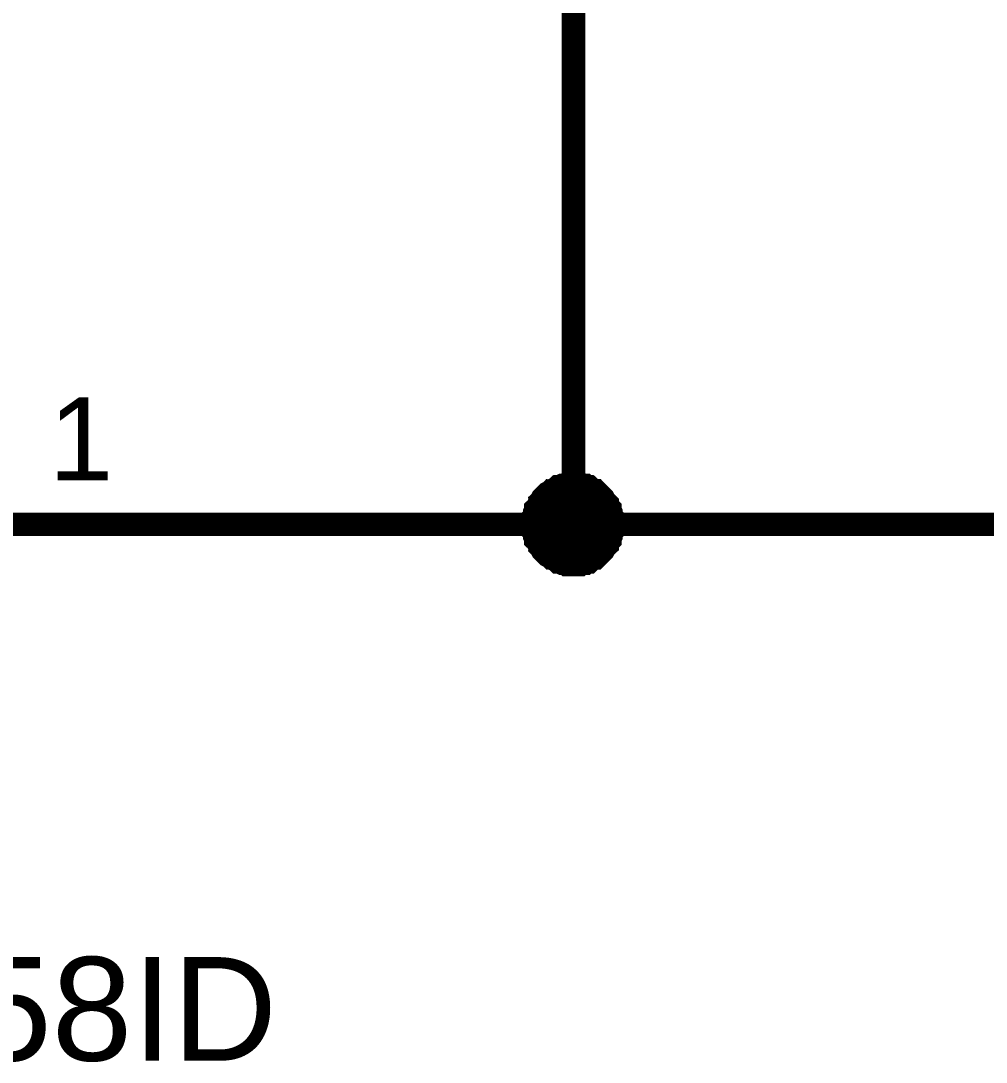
# Model space of a CAD drawing. Header units: millimetres. Extents: x -2024 to 917, y -725 to 13.
# Drawn here: x -1773.54 to -1761.21, y -151.04 to -137.73 of the extents above; entities that cross this region are included whole.
import ezdxf

# ---------------------------------------------------------------- set-up
doc = ezdxf.new("R2010")
doc.units = ezdxf.units.MM
doc.styles.get("Standard").update_dxf_attribs({"font": 'arial.ttf'})

msp = doc.modelspace()

# ---------------------------------------------------------------- linework, layer by layer
at = {"color": 7}
for points, const_width in [([(-1768.979, -129.165), (-1766.48, -129.165), (-1766.48, -144.168), (-1771.478, -144.168)], 0.3), ([(-1766.993, -144.168), (-1766.993, -144.135), (-1766.993, -144.118), (-1766.993, -144.085), (-1766.976, -144.068), (-1766.976, -144.035), (-1766.976, -144.019), (-1766.96, -143.986), (-1766.96, -143.969), (-1766.943, -143.953), (-1766.926, -143.919), (-1766.91, -143.903), (-1766.91, -143.886), (-1766.893, -143.87), (-1766.877, -143.837), (-1766.86, -143.82), (-1766.844, -143.804), (-1766.827, -143.787), (-1766.811, -143.77), (-1766.777, -143.754), (-1766.761, -143.737), (-1766.744, -143.737), (-1766.728, -143.721), (-1766.695, -143.704), (-1766.678, -143.688), (-1766.662, -143.688), (-1766.628, -143.671), (-1766.612, -143.671), (-1766.579, -143.671), (-1766.562, -143.655), (-1766.529, -143.655), (-1766.513, -143.655), (-1766.48, -143.655)], 0.3), ([(-1766.993, -144.168), (-1766.993, -144.135), (-1766.993, -144.118), (-1766.993, -144.085), (-1766.976, -144.068), (-1766.976, -144.035), (-1766.976, -144.019), (-1766.96, -143.986), (-1766.96, -143.969), (-1766.943, -143.953), (-1766.926, -143.919), (-1766.91, -143.903), (-1766.91, -143.886), (-1766.893, -143.87), (-1766.877, -143.837), (-1766.86, -143.82), (-1766.844, -143.804), (-1766.827, -143.787), (-1766.811, -143.77), (-1766.777, -143.754), (-1766.761, -143.737), (-1766.744, -143.737), (-1766.728, -143.721), (-1766.695, -143.704), (-1766.678, -143.688), (-1766.662, -143.688), (-1766.628, -143.671), (-1766.612, -143.671), (-1766.579, -143.671), (-1766.562, -143.655), (-1766.529, -143.655), (-1766.513, -143.655), (-1766.48, -143.655)], 0.3), ([(-1766.993, -144.168), (-1766.993, -144.135), (-1766.993, -144.118), (-1766.993, -144.085), (-1766.976, -144.068), (-1766.976, -144.035), (-1766.976, -144.019), (-1766.96, -143.986), (-1766.96, -143.969), (-1766.943, -143.953), (-1766.926, -143.919), (-1766.91, -143.903), (-1766.91, -143.886), (-1766.893, -143.87), (-1766.877, -143.837), (-1766.86, -143.82), (-1766.844, -143.804), (-1766.827, -143.787), (-1766.811, -143.77), (-1766.777, -143.754), (-1766.761, -143.737), (-1766.744, -143.737), (-1766.728, -143.721), (-1766.695, -143.704), (-1766.678, -143.688), (-1766.662, -143.688), (-1766.628, -143.671), (-1766.612, -143.671), (-1766.579, -143.671), (-1766.562, -143.655), (-1766.529, -143.655), (-1766.513, -143.655), (-1766.48, -143.655)], 0.3), ([(-1766.993, -144.168), (-1766.993, -144.135), (-1766.993, -144.118), (-1766.993, -144.085), (-1766.976, -144.068), (-1766.976, -144.035), (-1766.976, -144.019), (-1766.96, -143.986), (-1766.96, -143.969), (-1766.943, -143.953), (-1766.926, -143.919), (-1766.91, -143.903), (-1766.91, -143.886), (-1766.893, -143.87), (-1766.877, -143.837), (-1766.86, -143.82), (-1766.844, -143.804), (-1766.827, -143.787), (-1766.811, -143.77), (-1766.777, -143.754), (-1766.761, -143.737), (-1766.744, -143.737), (-1766.728, -143.721), (-1766.695, -143.704), (-1766.678, -143.688), (-1766.662, -143.688), (-1766.628, -143.671), (-1766.612, -143.671), (-1766.579, -143.671), (-1766.562, -143.655), (-1766.529, -143.655), (-1766.513, -143.655), (-1766.48, -143.655)], 0.3), ([(-1766.993, -144.168), (-1766.993, -144.135), (-1766.993, -144.118), (-1766.993, -144.085), (-1766.976, -144.068), (-1766.976, -144.035), (-1766.976, -144.019), (-1766.96, -143.986), (-1766.96, -143.969), (-1766.943, -143.953), (-1766.926, -143.919), (-1766.91, -143.903), (-1766.91, -143.886), (-1766.893, -143.87), (-1766.877, -143.837), (-1766.86, -143.82), (-1766.844, -143.804), (-1766.827, -143.787), (-1766.811, -143.77), (-1766.777, -143.754), (-1766.761, -143.737), (-1766.744, -143.737), (-1766.728, -143.721), (-1766.695, -143.704), (-1766.678, -143.688), (-1766.662, -143.688), (-1766.628, -143.671), (-1766.612, -143.671), (-1766.579, -143.671), (-1766.562, -143.655), (-1766.529, -143.655), (-1766.513, -143.655), (-1766.48, -143.655)], 0.0991), ([(-1766.993, -144.168), (-1766.993, -144.135), (-1766.993, -144.118), (-1766.993, -144.085), (-1766.976, -144.068), (-1766.976, -144.035), (-1766.976, -144.019), (-1766.96, -143.986), (-1766.96, -143.969), (-1766.943, -143.953), (-1766.926, -143.919), (-1766.91, -143.903), (-1766.91, -143.886), (-1766.893, -143.87), (-1766.877, -143.837), (-1766.86, -143.82), (-1766.844, -143.804), (-1766.827, -143.787), (-1766.811, -143.77), (-1766.777, -143.754), (-1766.761, -143.737), (-1766.744, -143.737), (-1766.728, -143.721), (-1766.695, -143.704), (-1766.678, -143.688), (-1766.662, -143.688), (-1766.628, -143.671), (-1766.612, -143.671), (-1766.579, -143.671), (-1766.562, -143.655), (-1766.529, -143.655), (-1766.513, -143.655), (-1766.48, -143.655)], 0.0991), ([(-1766.993, -144.168), (-1766.993, -144.135), (-1766.993, -144.118), (-1766.993, -144.085), (-1766.976, -144.068), (-1766.976, -144.035), (-1766.976, -144.019), (-1766.96, -143.986), (-1766.96, -143.969), (-1766.943, -143.953), (-1766.926, -143.919), (-1766.91, -143.903), (-1766.91, -143.886), (-1766.893, -143.87), (-1766.877, -143.837), (-1766.86, -143.82), (-1766.844, -143.804), (-1766.827, -143.787), (-1766.811, -143.77), (-1766.777, -143.754), (-1766.761, -143.737), (-1766.744, -143.737), (-1766.728, -143.721), (-1766.695, -143.704), (-1766.678, -143.688), (-1766.662, -143.688), (-1766.628, -143.671), (-1766.612, -143.671), (-1766.579, -143.671), (-1766.562, -143.655), (-1766.529, -143.655), (-1766.513, -143.655), (-1766.48, -143.655)], 0.0991), ([(-1766.993, -144.168), (-1766.993, -144.135), (-1766.993, -144.118), (-1766.993, -144.085), (-1766.976, -144.068), (-1766.976, -144.035), (-1766.976, -144.019), (-1766.96, -143.986), (-1766.96, -143.969), (-1766.943, -143.953), (-1766.926, -143.919), (-1766.91, -143.903), (-1766.91, -143.886), (-1766.893, -143.87), (-1766.877, -143.837), (-1766.86, -143.82), (-1766.844, -143.804), (-1766.827, -143.787), (-1766.811, -143.77), (-1766.777, -143.754), (-1766.761, -143.737), (-1766.744, -143.737), (-1766.728, -143.721), (-1766.695, -143.704), (-1766.678, -143.688), (-1766.662, -143.688), (-1766.628, -143.671), (-1766.612, -143.671), (-1766.579, -143.671), (-1766.562, -143.655), (-1766.529, -143.655), (-1766.513, -143.655), (-1766.48, -143.655)], 0.0991), ([(-1766.48, -143.655), (-1766.48, -143.655)], 0.3), ([(-1766.48, -143.655), (-1766.446, -143.655), (-1766.43, -143.655), (-1766.397, -143.655), (-1766.38, -143.671), (-1766.347, -143.671), (-1766.331, -143.671), (-1766.314, -143.688), (-1766.281, -143.688), (-1766.264, -143.704), (-1766.248, -143.721), (-1766.215, -143.737), (-1766.198, -143.737), (-1766.182, -143.754), (-1766.165, -143.77), (-1766.149, -143.787), (-1766.132, -143.804), (-1766.115, -143.82), (-1766.099, -143.837), (-1766.082, -143.87), (-1766.066, -143.886), (-1766.049, -143.903), (-1766.049, -143.919), (-1766.033, -143.953), (-1766.016, -143.969), (-1766.016, -143.986), (-1766, -144.019), (-1766, -144.035), (-1766, -144.068), (-1765.983, -144.085), (-1765.983, -144.118), (-1765.983, -144.135), (-1765.983, -144.168)], 0.3), ([(-1766.48, -143.655), (-1766.48, -143.655)], 0.3), ([(-1766.48, -143.655), (-1766.446, -143.655), (-1766.43, -143.655), (-1766.397, -143.655), (-1766.38, -143.671), (-1766.347, -143.671), (-1766.331, -143.671), (-1766.314, -143.688), (-1766.281, -143.688), (-1766.264, -143.704), (-1766.248, -143.721), (-1766.215, -143.737), (-1766.198, -143.737), (-1766.182, -143.754), (-1766.165, -143.77), (-1766.149, -143.787), (-1766.132, -143.804), (-1766.115, -143.82), (-1766.099, -143.837), (-1766.082, -143.87), (-1766.066, -143.886), (-1766.049, -143.903), (-1766.049, -143.919), (-1766.033, -143.953), (-1766.016, -143.969), (-1766.016, -143.986), (-1766, -144.019), (-1766, -144.035), (-1766, -144.068), (-1765.983, -144.085), (-1765.983, -144.118), (-1765.983, -144.135), (-1765.983, -144.168)], 0.3), ([(-1766.48, -143.655), (-1766.48, -143.655)], 0.3), ([(-1766.48, -143.655), (-1766.446, -143.655), (-1766.43, -143.655), (-1766.397, -143.655), (-1766.38, -143.671), (-1766.347, -143.671), (-1766.331, -143.671), (-1766.314, -143.688), (-1766.281, -143.688), (-1766.264, -143.704), (-1766.248, -143.721), (-1766.215, -143.737), (-1766.198, -143.737), (-1766.182, -143.754), (-1766.165, -143.77), (-1766.149, -143.787), (-1766.132, -143.804), (-1766.115, -143.82), (-1766.099, -143.837), (-1766.082, -143.87), (-1766.066, -143.886), (-1766.049, -143.903), (-1766.049, -143.919), (-1766.033, -143.953), (-1766.016, -143.969), (-1766.016, -143.986), (-1766, -144.019), (-1766, -144.035), (-1766, -144.068), (-1765.983, -144.085), (-1765.983, -144.118), (-1765.983, -144.135), (-1765.983, -144.168)], 0.3), ([(-1766.48, -143.655), (-1766.48, -143.655)], 0.3), ([(-1766.48, -143.655), (-1766.446, -143.655), (-1766.43, -143.655), (-1766.397, -143.655), (-1766.38, -143.671), (-1766.347, -143.671), (-1766.331, -143.671), (-1766.314, -143.688), (-1766.281, -143.688), (-1766.264, -143.704), (-1766.248, -143.721), (-1766.215, -143.737), (-1766.198, -143.737), (-1766.182, -143.754), (-1766.165, -143.77), (-1766.149, -143.787), (-1766.132, -143.804), (-1766.115, -143.82), (-1766.099, -143.837), (-1766.082, -143.87), (-1766.066, -143.886), (-1766.049, -143.903), (-1766.049, -143.919), (-1766.033, -143.953), (-1766.016, -143.969), (-1766.016, -143.986), (-1766, -144.019), (-1766, -144.035), (-1766, -144.068), (-1765.983, -144.085), (-1765.983, -144.118), (-1765.983, -144.135), (-1765.983, -144.168)], 0.3), ([(-1766.48, -143.655), (-1766.48, -143.655)], 0.0991), ([(-1766.48, -143.655), (-1766.446, -143.655), (-1766.43, -143.655), (-1766.397, -143.655), (-1766.38, -143.671), (-1766.347, -143.671), (-1766.331, -143.671), (-1766.314, -143.688), (-1766.281, -143.688), (-1766.264, -143.704), (-1766.248, -143.721), (-1766.215, -143.737), (-1766.198, -143.737), (-1766.182, -143.754), (-1766.165, -143.77), (-1766.149, -143.787), (-1766.132, -143.804), (-1766.115, -143.82), (-1766.099, -143.837), (-1766.082, -143.87), (-1766.066, -143.886), (-1766.049, -143.903), (-1766.049, -143.919), (-1766.033, -143.953), (-1766.016, -143.969), (-1766.016, -143.986), (-1766, -144.019), (-1766, -144.035), (-1766, -144.068), (-1765.983, -144.085), (-1765.983, -144.118), (-1765.983, -144.135), (-1765.983, -144.168)], 0.0991), ([(-1766.48, -143.655), (-1766.48, -143.655)], 0.0991), ([(-1766.48, -143.655), (-1766.446, -143.655), (-1766.43, -143.655), (-1766.397, -143.655), (-1766.38, -143.671), (-1766.347, -143.671), (-1766.331, -143.671), (-1766.314, -143.688), (-1766.281, -143.688), (-1766.264, -143.704), (-1766.248, -143.721), (-1766.215, -143.737), (-1766.198, -143.737), (-1766.182, -143.754), (-1766.165, -143.77), (-1766.149, -143.787), (-1766.132, -143.804), (-1766.115, -143.82), (-1766.099, -143.837), (-1766.082, -143.87), (-1766.066, -143.886), (-1766.049, -143.903), (-1766.049, -143.919), (-1766.033, -143.953), (-1766.016, -143.969), (-1766.016, -143.986), (-1766, -144.019), (-1766, -144.035), (-1766, -144.068), (-1765.983, -144.085), (-1765.983, -144.118), (-1765.983, -144.135), (-1765.983, -144.168)], 0.0991), ([(-1766.48, -143.655), (-1766.48, -143.655)], 0.0991), ([(-1766.48, -143.655), (-1766.446, -143.655), (-1766.43, -143.655), (-1766.397, -143.655), (-1766.38, -143.671), (-1766.347, -143.671), (-1766.331, -143.671), (-1766.314, -143.688), (-1766.281, -143.688), (-1766.264, -143.704), (-1766.248, -143.721), (-1766.215, -143.737), (-1766.198, -143.737), (-1766.182, -143.754), (-1766.165, -143.77), (-1766.149, -143.787), (-1766.132, -143.804), (-1766.115, -143.82), (-1766.099, -143.837), (-1766.082, -143.87), (-1766.066, -143.886), (-1766.049, -143.903), (-1766.049, -143.919), (-1766.033, -143.953), (-1766.016, -143.969), (-1766.016, -143.986), (-1766, -144.019), (-1766, -144.035), (-1766, -144.068), (-1765.983, -144.085), (-1765.983, -144.118), (-1765.983, -144.135), (-1765.983, -144.168)], 0.0991), ([(-1766.48, -143.655), (-1766.48, -143.655)], 0.0991), ([(-1766.48, -143.655), (-1766.446, -143.655), (-1766.43, -143.655), (-1766.397, -143.655), (-1766.38, -143.671), (-1766.347, -143.671), (-1766.331, -143.671), (-1766.314, -143.688), (-1766.281, -143.688), (-1766.264, -143.704), (-1766.248, -143.721), (-1766.215, -143.737), (-1766.198, -143.737), (-1766.182, -143.754), (-1766.165, -143.77), (-1766.149, -143.787), (-1766.132, -143.804), (-1766.115, -143.82), (-1766.099, -143.837), (-1766.082, -143.87), (-1766.066, -143.886), (-1766.049, -143.903), (-1766.049, -143.919), (-1766.033, -143.953), (-1766.016, -143.969), (-1766.016, -143.986), (-1766, -144.019), (-1766, -144.035), (-1766, -144.068), (-1765.983, -144.085), (-1765.983, -144.118), (-1765.983, -144.135), (-1765.983, -144.168)], 0.0991), ([(-1773.977, -144.168), (-1771.478, -144.168)], 0.3), ([(-1766.48, -144.681), (-1766.513, -144.681), (-1766.529, -144.681), (-1766.562, -144.681), (-1766.579, -144.665), (-1766.612, -144.665), (-1766.628, -144.665), (-1766.662, -144.648), (-1766.678, -144.648), (-1766.695, -144.631), (-1766.728, -144.615), (-1766.744, -144.598), (-1766.761, -144.598), (-1766.777, -144.582), (-1766.811, -144.565), (-1766.827, -144.549), (-1766.844, -144.532), (-1766.86, -144.516), (-1766.877, -144.499), (-1766.893, -144.466), (-1766.91, -144.449), (-1766.91, -144.433), (-1766.926, -144.416), (-1766.943, -144.383), (-1766.96, -144.367), (-1766.96, -144.35), (-1766.976, -144.317), (-1766.976, -144.3), (-1766.976, -144.267), (-1766.993, -144.251), (-1766.993, -144.218), (-1766.993, -144.201), (-1766.993, -144.168)], 0.3), ([(-1766.993, -144.168), (-1766.993, -144.168)], 0.3), ([(-1766.48, -144.681), (-1766.513, -144.681), (-1766.529, -144.681), (-1766.562, -144.681), (-1766.579, -144.665), (-1766.612, -144.665), (-1766.628, -144.665), (-1766.662, -144.648), (-1766.678, -144.648), (-1766.695, -144.631), (-1766.728, -144.615), (-1766.744, -144.598), (-1766.761, -144.598), (-1766.777, -144.582), (-1766.811, -144.565), (-1766.827, -144.549), (-1766.844, -144.532), (-1766.86, -144.516), (-1766.877, -144.499), (-1766.893, -144.466), (-1766.91, -144.449), (-1766.91, -144.433), (-1766.926, -144.416), (-1766.943, -144.383), (-1766.96, -144.367), (-1766.96, -144.35), (-1766.976, -144.317), (-1766.976, -144.3), (-1766.976, -144.267), (-1766.993, -144.251), (-1766.993, -144.218), (-1766.993, -144.201), (-1766.993, -144.168)], 0.3), ([(-1766.993, -144.168), (-1766.993, -144.168)], 0.3), ([(-1766.48, -144.681), (-1766.513, -144.681), (-1766.529, -144.681), (-1766.562, -144.681), (-1766.579, -144.665), (-1766.612, -144.665), (-1766.628, -144.665), (-1766.662, -144.648), (-1766.678, -144.648), (-1766.695, -144.631), (-1766.728, -144.615), (-1766.744, -144.598), (-1766.761, -144.598), (-1766.777, -144.582), (-1766.811, -144.565), (-1766.827, -144.549), (-1766.844, -144.532), (-1766.86, -144.516), (-1766.877, -144.499), (-1766.893, -144.466), (-1766.91, -144.449), (-1766.91, -144.433), (-1766.926, -144.416), (-1766.943, -144.383), (-1766.96, -144.367), (-1766.96, -144.35), (-1766.976, -144.317), (-1766.976, -144.3), (-1766.976, -144.267), (-1766.993, -144.251), (-1766.993, -144.218), (-1766.993, -144.201), (-1766.993, -144.168)], 0.3), ([(-1766.993, -144.168), (-1766.993, -144.168)], 0.3), ([(-1766.48, -144.681), (-1766.513, -144.681), (-1766.529, -144.681), (-1766.562, -144.681), (-1766.579, -144.665), (-1766.612, -144.665), (-1766.628, -144.665), (-1766.662, -144.648), (-1766.678, -144.648), (-1766.695, -144.631), (-1766.728, -144.615), (-1766.744, -144.598), (-1766.761, -144.598), (-1766.777, -144.582), (-1766.811, -144.565), (-1766.827, -144.549), (-1766.844, -144.532), (-1766.86, -144.516), (-1766.877, -144.499), (-1766.893, -144.466), (-1766.91, -144.449), (-1766.91, -144.433), (-1766.926, -144.416), (-1766.943, -144.383), (-1766.96, -144.367), (-1766.96, -144.35), (-1766.976, -144.317), (-1766.976, -144.3), (-1766.976, -144.267), (-1766.993, -144.251), (-1766.993, -144.218), (-1766.993, -144.201), (-1766.993, -144.168)], 0.3), ([(-1766.993, -144.168), (-1766.993, -144.168)], 0.3), ([(-1766.48, -144.681), (-1766.513, -144.681), (-1766.529, -144.681), (-1766.562, -144.681), (-1766.579, -144.665), (-1766.612, -144.665), (-1766.628, -144.665), (-1766.662, -144.648), (-1766.678, -144.648), (-1766.695, -144.631), (-1766.728, -144.615), (-1766.744, -144.598), (-1766.761, -144.598), (-1766.777, -144.582), (-1766.811, -144.565), (-1766.827, -144.549), (-1766.844, -144.532), (-1766.86, -144.516), (-1766.877, -144.499), (-1766.893, -144.466), (-1766.91, -144.449), (-1766.91, -144.433), (-1766.926, -144.416), (-1766.943, -144.383), (-1766.96, -144.367), (-1766.96, -144.35), (-1766.976, -144.317), (-1766.976, -144.3), (-1766.976, -144.267), (-1766.993, -144.251), (-1766.993, -144.218), (-1766.993, -144.201), (-1766.993, -144.168)], 0.0991), ([(-1766.993, -144.168), (-1766.993, -144.168)], 0.0991), ([(-1766.48, -144.681), (-1766.513, -144.681), (-1766.529, -144.681), (-1766.562, -144.681), (-1766.579, -144.665), (-1766.612, -144.665), (-1766.628, -144.665), (-1766.662, -144.648), (-1766.678, -144.648), (-1766.695, -144.631), (-1766.728, -144.615), (-1766.744, -144.598), (-1766.761, -144.598), (-1766.777, -144.582), (-1766.811, -144.565), (-1766.827, -144.549), (-1766.844, -144.532), (-1766.86, -144.516), (-1766.877, -144.499), (-1766.893, -144.466), (-1766.91, -144.449), (-1766.91, -144.433), (-1766.926, -144.416), (-1766.943, -144.383), (-1766.96, -144.367), (-1766.96, -144.35), (-1766.976, -144.317), (-1766.976, -144.3), (-1766.976, -144.267), (-1766.993, -144.251), (-1766.993, -144.218), (-1766.993, -144.201), (-1766.993, -144.168)], 0.0991), ([(-1766.993, -144.168), (-1766.993, -144.168)], 0.0991), ([(-1766.48, -144.681), (-1766.513, -144.681), (-1766.529, -144.681), (-1766.562, -144.681), (-1766.579, -144.665), (-1766.612, -144.665), (-1766.628, -144.665), (-1766.662, -144.648), (-1766.678, -144.648), (-1766.695, -144.631), (-1766.728, -144.615), (-1766.744, -144.598), (-1766.761, -144.598), (-1766.777, -144.582), (-1766.811, -144.565), (-1766.827, -144.549), (-1766.844, -144.532), (-1766.86, -144.516), (-1766.877, -144.499), (-1766.893, -144.466), (-1766.91, -144.449), (-1766.91, -144.433), (-1766.926, -144.416), (-1766.943, -144.383), (-1766.96, -144.367), (-1766.96, -144.35), (-1766.976, -144.317), (-1766.976, -144.3), (-1766.976, -144.267), (-1766.993, -144.251), (-1766.993, -144.218), (-1766.993, -144.201), (-1766.993, -144.168)], 0.0991), ([(-1766.993, -144.168), (-1766.993, -144.168)], 0.0991), ([(-1766.48, -144.681), (-1766.513, -144.681), (-1766.529, -144.681), (-1766.562, -144.681), (-1766.579, -144.665), (-1766.612, -144.665), (-1766.628, -144.665), (-1766.662, -144.648), (-1766.678, -144.648), (-1766.695, -144.631), (-1766.728, -144.615), (-1766.744, -144.598), (-1766.761, -144.598), (-1766.777, -144.582), (-1766.811, -144.565), (-1766.827, -144.549), (-1766.844, -144.532), (-1766.86, -144.516), (-1766.877, -144.499), (-1766.893, -144.466), (-1766.91, -144.449), (-1766.91, -144.433), (-1766.926, -144.416), (-1766.943, -144.383), (-1766.96, -144.367), (-1766.96, -144.35), (-1766.976, -144.317), (-1766.976, -144.3), (-1766.976, -144.267), (-1766.993, -144.251), (-1766.993, -144.218), (-1766.993, -144.201), (-1766.993, -144.168)], 0.0991), ([(-1766.993, -144.168), (-1766.993, -144.168)], 0.0991), ([(-1765.983, -144.168), (-1765.983, -144.201), (-1765.983, -144.218), (-1765.983, -144.251), (-1766, -144.267), (-1766, -144.3), (-1766, -144.317), (-1766.016, -144.35), (-1766.016, -144.367), (-1766.033, -144.383), (-1766.049, -144.416), (-1766.049, -144.433), (-1766.066, -144.449), (-1766.082, -144.466), (-1766.099, -144.499), (-1766.115, -144.516), (-1766.132, -144.532), (-1766.149, -144.549), (-1766.165, -144.565), (-1766.182, -144.582), (-1766.198, -144.598), (-1766.215, -144.598), (-1766.248, -144.615), (-1766.264, -144.631), (-1766.281, -144.648), (-1766.314, -144.648), (-1766.331, -144.665), (-1766.347, -144.665), (-1766.38, -144.665), (-1766.397, -144.681), (-1766.43, -144.681), (-1766.446, -144.681), (-1766.48, -144.681)], 0.3), ([(-1766.48, -144.168), (-1758.982, -144.168)], 0.3), ([(-1765.983, -144.168), (-1765.983, -144.201), (-1765.983, -144.218), (-1765.983, -144.251), (-1766, -144.267), (-1766, -144.3), (-1766, -144.317), (-1766.016, -144.35), (-1766.016, -144.367), (-1766.033, -144.383), (-1766.049, -144.416), (-1766.049, -144.433), (-1766.066, -144.449), (-1766.082, -144.466), (-1766.099, -144.499), (-1766.115, -144.516), (-1766.132, -144.532), (-1766.149, -144.549), (-1766.165, -144.565), (-1766.182, -144.582), (-1766.198, -144.598), (-1766.215, -144.598), (-1766.248, -144.615), (-1766.264, -144.631), (-1766.281, -144.648), (-1766.314, -144.648), (-1766.331, -144.665), (-1766.347, -144.665), (-1766.38, -144.665), (-1766.397, -144.681), (-1766.43, -144.681), (-1766.446, -144.681), (-1766.48, -144.681)], 0.3), ([(-1765.983, -144.168), (-1765.983, -144.201), (-1765.983, -144.218), (-1765.983, -144.251), (-1766, -144.267), (-1766, -144.3), (-1766, -144.317), (-1766.016, -144.35), (-1766.016, -144.367), (-1766.033, -144.383), (-1766.049, -144.416), (-1766.049, -144.433), (-1766.066, -144.449), (-1766.082, -144.466), (-1766.099, -144.499), (-1766.115, -144.516), (-1766.132, -144.532), (-1766.149, -144.549), (-1766.165, -144.565), (-1766.182, -144.582), (-1766.198, -144.598), (-1766.215, -144.598), (-1766.248, -144.615), (-1766.264, -144.631), (-1766.281, -144.648), (-1766.314, -144.648), (-1766.331, -144.665), (-1766.347, -144.665), (-1766.38, -144.665), (-1766.397, -144.681), (-1766.43, -144.681), (-1766.446, -144.681), (-1766.48, -144.681)], 0.3), ([(-1765.983, -144.168), (-1765.983, -144.201), (-1765.983, -144.218), (-1765.983, -144.251), (-1766, -144.267), (-1766, -144.3), (-1766, -144.317), (-1766.016, -144.35), (-1766.016, -144.367), (-1766.033, -144.383), (-1766.049, -144.416), (-1766.049, -144.433), (-1766.066, -144.449), (-1766.082, -144.466), (-1766.099, -144.499), (-1766.115, -144.516), (-1766.132, -144.532), (-1766.149, -144.549), (-1766.165, -144.565), (-1766.182, -144.582), (-1766.198, -144.598), (-1766.215, -144.598), (-1766.248, -144.615), (-1766.264, -144.631), (-1766.281, -144.648), (-1766.314, -144.648), (-1766.331, -144.665), (-1766.347, -144.665), (-1766.38, -144.665), (-1766.397, -144.681), (-1766.43, -144.681), (-1766.446, -144.681), (-1766.48, -144.681)], 0.3), ([(-1765.983, -144.168), (-1765.983, -144.201), (-1765.983, -144.218), (-1765.983, -144.251), (-1766, -144.267), (-1766, -144.3), (-1766, -144.317), (-1766.016, -144.35), (-1766.016, -144.367), (-1766.033, -144.383), (-1766.049, -144.416), (-1766.049, -144.433), (-1766.066, -144.449), (-1766.082, -144.466), (-1766.099, -144.499), (-1766.115, -144.516), (-1766.132, -144.532), (-1766.149, -144.549), (-1766.165, -144.565), (-1766.182, -144.582), (-1766.198, -144.598), (-1766.215, -144.598), (-1766.248, -144.615), (-1766.264, -144.631), (-1766.281, -144.648), (-1766.314, -144.648), (-1766.331, -144.665), (-1766.347, -144.665), (-1766.38, -144.665), (-1766.397, -144.681), (-1766.43, -144.681), (-1766.446, -144.681), (-1766.48, -144.681)], 0.0991), ([(-1765.983, -144.168), (-1765.983, -144.201), (-1765.983, -144.218), (-1765.983, -144.251), (-1766, -144.267), (-1766, -144.3), (-1766, -144.317), (-1766.016, -144.35), (-1766.016, -144.367), (-1766.033, -144.383), (-1766.049, -144.416), (-1766.049, -144.433), (-1766.066, -144.449), (-1766.082, -144.466), (-1766.099, -144.499), (-1766.115, -144.516), (-1766.132, -144.532), (-1766.149, -144.549), (-1766.165, -144.565), (-1766.182, -144.582), (-1766.198, -144.598), (-1766.215, -144.598), (-1766.248, -144.615), (-1766.264, -144.631), (-1766.281, -144.648), (-1766.314, -144.648), (-1766.331, -144.665), (-1766.347, -144.665), (-1766.38, -144.665), (-1766.397, -144.681), (-1766.43, -144.681), (-1766.446, -144.681), (-1766.48, -144.681)], 0.0991), ([(-1765.983, -144.168), (-1765.983, -144.201), (-1765.983, -144.218), (-1765.983, -144.251), (-1766, -144.267), (-1766, -144.3), (-1766, -144.317), (-1766.016, -144.35), (-1766.016, -144.367), (-1766.033, -144.383), (-1766.049, -144.416), (-1766.049, -144.433), (-1766.066, -144.449), (-1766.082, -144.466), (-1766.099, -144.499), (-1766.115, -144.516), (-1766.132, -144.532), (-1766.149, -144.549), (-1766.165, -144.565), (-1766.182, -144.582), (-1766.198, -144.598), (-1766.215, -144.598), (-1766.248, -144.615), (-1766.264, -144.631), (-1766.281, -144.648), (-1766.314, -144.648), (-1766.331, -144.665), (-1766.347, -144.665), (-1766.38, -144.665), (-1766.397, -144.681), (-1766.43, -144.681), (-1766.446, -144.681), (-1766.48, -144.681)], 0.0991), ([(-1765.983, -144.168), (-1765.983, -144.201), (-1765.983, -144.218), (-1765.983, -144.251), (-1766, -144.267), (-1766, -144.3), (-1766, -144.317), (-1766.016, -144.35), (-1766.016, -144.367), (-1766.033, -144.383), (-1766.049, -144.416), (-1766.049, -144.433), (-1766.066, -144.449), (-1766.082, -144.466), (-1766.099, -144.499), (-1766.115, -144.516), (-1766.132, -144.532), (-1766.149, -144.549), (-1766.165, -144.565), (-1766.182, -144.582), (-1766.198, -144.598), (-1766.215, -144.598), (-1766.248, -144.615), (-1766.264, -144.631), (-1766.281, -144.648), (-1766.314, -144.648), (-1766.331, -144.665), (-1766.347, -144.665), (-1766.38, -144.665), (-1766.397, -144.681), (-1766.43, -144.681), (-1766.446, -144.681), (-1766.48, -144.681)], 0.0991), ([(-1765.983, -144.168), (-1765.983, -144.168), (-1765.983, -144.168), (-1765.983, -144.168), (-1765.983, -144.168), (-1765.983, -144.168), (-1765.983, -144.168), (-1765.983, -144.168), (-1765.983, -144.168), (-1765.983, -144.168), (-1765.983, -144.168), (-1765.983, -144.168), (-1765.983, -144.168), (-1765.983, -144.168), (-1765.983, -144.168), (-1765.983, -144.168), (-1765.983, -144.168), (-1765.983, -144.168), (-1765.983, -144.168), (-1765.983, -144.168), (-1765.983, -144.168), (-1765.983, -144.168), (-1765.983, -144.168), (-1765.983, -144.168), (-1765.983, -144.168), (-1765.983, -144.168), (-1765.983, -144.168), (-1765.983, -144.168), (-1765.983, -144.168), (-1765.983, -144.168), (-1765.983, -144.168), (-1765.983, -144.168), (-1765.983, -144.168)], 0.3), ([(-1765.983, -144.168), (-1765.983, -144.168)], 0.3), ([(-1765.983, -144.168), (-1765.983, -144.168), (-1765.983, -144.168), (-1765.983, -144.168), (-1765.983, -144.168), (-1765.983, -144.168), (-1765.983, -144.168), (-1765.983, -144.168), (-1765.983, -144.168), (-1765.983, -144.168), (-1765.983, -144.168), (-1765.983, -144.168), (-1765.983, -144.168), (-1765.983, -144.168), (-1765.983, -144.168), (-1765.983, -144.168), (-1765.983, -144.168), (-1765.983, -144.168), (-1765.983, -144.168), (-1765.983, -144.168), (-1765.983, -144.168), (-1765.983, -144.168), (-1765.983, -144.168), (-1765.983, -144.168), (-1765.983, -144.168), (-1765.983, -144.168), (-1765.983, -144.168), (-1765.983, -144.168), (-1765.983, -144.168), (-1765.983, -144.168), (-1765.983, -144.168), (-1765.983, -144.168), (-1765.983, -144.168)], 0.3), ([(-1765.983, -144.168), (-1765.983, -144.168)], 0.3), ([(-1765.983, -144.168), (-1765.983, -144.168), (-1765.983, -144.168), (-1765.983, -144.168), (-1765.983, -144.168), (-1765.983, -144.168), (-1765.983, -144.168), (-1765.983, -144.168), (-1765.983, -144.168), (-1765.983, -144.168), (-1765.983, -144.168), (-1765.983, -144.168), (-1765.983, -144.168), (-1765.983, -144.168), (-1765.983, -144.168), (-1765.983, -144.168), (-1765.983, -144.168), (-1765.983, -144.168), (-1765.983, -144.168), (-1765.983, -144.168), (-1765.983, -144.168), (-1765.983, -144.168), (-1765.983, -144.168), (-1765.983, -144.168), (-1765.983, -144.168), (-1765.983, -144.168), (-1765.983, -144.168), (-1765.983, -144.168), (-1765.983, -144.168), (-1765.983, -144.168), (-1765.983, -144.168), (-1765.983, -144.168), (-1765.983, -144.168)], 0.3), ([(-1765.983, -144.168), (-1765.983, -144.168)], 0.3), ([(-1765.983, -144.168), (-1765.983, -144.168), (-1765.983, -144.168), (-1765.983, -144.168), (-1765.983, -144.168), (-1765.983, -144.168), (-1765.983, -144.168), (-1765.983, -144.168), (-1765.983, -144.168), (-1765.983, -144.168), (-1765.983, -144.168), (-1765.983, -144.168), (-1765.983, -144.168), (-1765.983, -144.168), (-1765.983, -144.168), (-1765.983, -144.168), (-1765.983, -144.168), (-1765.983, -144.168), (-1765.983, -144.168), (-1765.983, -144.168), (-1765.983, -144.168), (-1765.983, -144.168), (-1765.983, -144.168), (-1765.983, -144.168), (-1765.983, -144.168), (-1765.983, -144.168), (-1765.983, -144.168), (-1765.983, -144.168), (-1765.983, -144.168), (-1765.983, -144.168), (-1765.983, -144.168), (-1765.983, -144.168), (-1765.983, -144.168)], 0.3), ([(-1765.983, -144.168), (-1765.983, -144.168)], 0.3), ([(-1765.983, -144.168), (-1765.983, -144.168), (-1765.983, -144.168), (-1765.983, -144.168), (-1765.983, -144.168), (-1765.983, -144.168), (-1765.983, -144.168), (-1765.983, -144.168), (-1765.983, -144.168), (-1765.983, -144.168), (-1765.983, -144.168), (-1765.983, -144.168), (-1765.983, -144.168), (-1765.983, -144.168), (-1765.983, -144.168), (-1765.983, -144.168), (-1765.983, -144.168), (-1765.983, -144.168), (-1765.983, -144.168), (-1765.983, -144.168), (-1765.983, -144.168), (-1765.983, -144.168), (-1765.983, -144.168), (-1765.983, -144.168), (-1765.983, -144.168), (-1765.983, -144.168), (-1765.983, -144.168), (-1765.983, -144.168), (-1765.983, -144.168), (-1765.983, -144.168), (-1765.983, -144.168), (-1765.983, -144.168), (-1765.983, -144.168)], 0.0991), ([(-1765.983, -144.168), (-1765.983, -144.168)], 0.0991), ([(-1765.983, -144.168), (-1765.983, -144.168), (-1765.983, -144.168), (-1765.983, -144.168), (-1765.983, -144.168), (-1765.983, -144.168), (-1765.983, -144.168), (-1765.983, -144.168), (-1765.983, -144.168), (-1765.983, -144.168), (-1765.983, -144.168), (-1765.983, -144.168), (-1765.983, -144.168), (-1765.983, -144.168), (-1765.983, -144.168), (-1765.983, -144.168), (-1765.983, -144.168), (-1765.983, -144.168), (-1765.983, -144.168), (-1765.983, -144.168), (-1765.983, -144.168), (-1765.983, -144.168), (-1765.983, -144.168), (-1765.983, -144.168), (-1765.983, -144.168), (-1765.983, -144.168), (-1765.983, -144.168), (-1765.983, -144.168), (-1765.983, -144.168), (-1765.983, -144.168), (-1765.983, -144.168), (-1765.983, -144.168), (-1765.983, -144.168)], 0.0991), ([(-1765.983, -144.168), (-1765.983, -144.168)], 0.0991), ([(-1765.983, -144.168), (-1765.983, -144.168), (-1765.983, -144.168), (-1765.983, -144.168), (-1765.983, -144.168), (-1765.983, -144.168), (-1765.983, -144.168), (-1765.983, -144.168), (-1765.983, -144.168), (-1765.983, -144.168), (-1765.983, -144.168), (-1765.983, -144.168), (-1765.983, -144.168), (-1765.983, -144.168), (-1765.983, -144.168), (-1765.983, -144.168), (-1765.983, -144.168), (-1765.983, -144.168), (-1765.983, -144.168), (-1765.983, -144.168), (-1765.983, -144.168), (-1765.983, -144.168), (-1765.983, -144.168), (-1765.983, -144.168), (-1765.983, -144.168), (-1765.983, -144.168), (-1765.983, -144.168), (-1765.983, -144.168), (-1765.983, -144.168), (-1765.983, -144.168), (-1765.983, -144.168), (-1765.983, -144.168), (-1765.983, -144.168)], 0.0991), ([(-1765.983, -144.168), (-1765.983, -144.168)], 0.0991), ([(-1765.983, -144.168), (-1765.983, -144.168), (-1765.983, -144.168), (-1765.983, -144.168), (-1765.983, -144.168), (-1765.983, -144.168), (-1765.983, -144.168), (-1765.983, -144.168), (-1765.983, -144.168), (-1765.983, -144.168), (-1765.983, -144.168), (-1765.983, -144.168), (-1765.983, -144.168), (-1765.983, -144.168), (-1765.983, -144.168), (-1765.983, -144.168), (-1765.983, -144.168), (-1765.983, -144.168), (-1765.983, -144.168), (-1765.983, -144.168), (-1765.983, -144.168), (-1765.983, -144.168), (-1765.983, -144.168), (-1765.983, -144.168), (-1765.983, -144.168), (-1765.983, -144.168), (-1765.983, -144.168), (-1765.983, -144.168), (-1765.983, -144.168), (-1765.983, -144.168), (-1765.983, -144.168), (-1765.983, -144.168), (-1765.983, -144.168)], 0.0991), ([(-1765.983, -144.168), (-1765.983, -144.168)], 0.0991)]:
    msp.add_lwpolyline(points, dxfattribs=dict(at, const_width=const_width))
at = {"color": 7, "const_width": 0.508}
msp.add_lwpolyline([(-1766.706, -144.158, 1), (-1766.198, -144.158, 1)], format="xyb", close=True, dxfattribs=at)

# ---------------------------------------------------------------- texts
at = {"color": 7}
for s, height, p in [('1', 1.06, (-1773.183, -143.605)), ('LMV358ID', 1.3247, (-1779.009, -151.023))]:
    msp.add_text(s, height=height, dxfattribs=at).set_placement(p)

doc.saveas('drawing.dxf')
